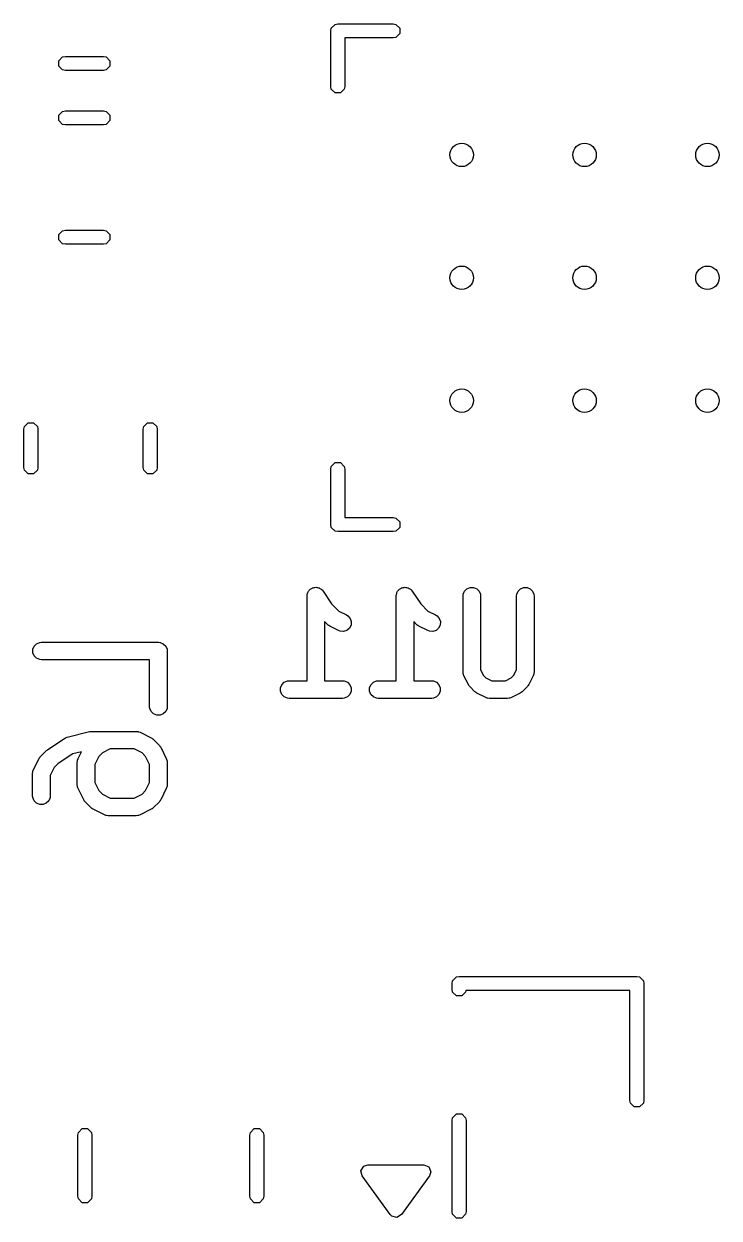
# Model space of a CAD drawing. Header units: inches. Extents: x -2.1 to 1.78, y 0.53 to 2.74.
# Drawn here: x -1.1494 to -0.9155, y 1.8849 to 2.2867 of the extents above; entities that cross this region are included whole.
import ezdxf

# ---------------------------------------------------------------- set-up
doc = ezdxf.new("R2010")
doc.units = ezdxf.units.IN
doc.header["$MEASUREMENT"] = 0
doc.layers.add('BLACK', color=250, linetype='CONTINUOUS')

msp = doc.modelspace()

# ---------------------------------------------------------------- linework, layer by layer
at = {"layer": 'BLACK', "linetype": 'CONTINUOUS'}
for p, q in [((-1.04604, 2.28525), (-1.04476, 2.28653)), ((-1.04476, 2.28653), (-1.04386, 2.28671)), ((-1.04386, 2.28671), (-1.02516, 2.28671)), ((-1.02516, 2.28671), (-1.02425, 2.28653)), ((-1.02425, 2.28653), (-1.02298, 2.28525)), ((-1.04622, 2.28435), (-1.04604, 2.28525)), ((-1.04622, 2.26565), (-1.04622, 2.28435)), ((-1.02298, 2.28345), (-1.02425, 2.28217)), ((-1.02298, 2.28525), (-1.02298, 2.28345)), ((-1.02516, 2.28199), (-1.0415, 2.28199)), ((-1.0415, 2.28199), (-1.0415, 2.26565)), ((-1.02425, 2.28217), (-1.02516, 2.28199)), ((-1.13769, 2.27433), (-1.13641, 2.27561)), ((-1.13641, 2.27561), (-1.1355, 2.27579)), ((-1.1355, 2.27579), (-1.12269, 2.27579)), ((-1.12269, 2.27579), (-1.12178, 2.27561)), ((-1.12178, 2.27561), (-1.1205, 2.27433)), ((-1.13769, 2.27252), (-1.13769, 2.27433)), ((-1.13641, 2.27124), (-1.13769, 2.27252)), ((-1.1355, 2.27106), (-1.13641, 2.27124)), ((-1.12269, 2.27106), (-1.1355, 2.27106)), ((-1.12178, 2.27124), (-1.12269, 2.27106)), ((-1.1205, 2.27252), (-1.12178, 2.27124)), ((-1.1205, 2.27433), (-1.1205, 2.27252)), ((-1.04604, 2.26475), (-1.04622, 2.26565)), ((-1.04476, 2.26347), (-1.04604, 2.26475)), ((-1.04295, 2.26347), (-1.04476, 2.26347)), ((-1.04168, 2.26475), (-1.04295, 2.26347)), ((-1.0415, 2.26565), (-1.04168, 2.26475)), ((-1.13769, 2.25598), (-1.13641, 2.25726)), ((-1.13769, 2.25417), (-1.13769, 2.25598)), ((-1.13641, 2.25726), (-1.1355, 2.25744)), ((-1.1355, 2.25744), (-1.12269, 2.25744)), ((-1.12269, 2.25744), (-1.12178, 2.25726)), ((-1.12178, 2.25726), (-1.1205, 2.25598)), ((-1.1205, 2.25598), (-1.1205, 2.25417)), ((-1.13641, 2.2529), (-1.13769, 2.25417)), ((-1.1355, 2.25272), (-1.13641, 2.2529)), ((-1.12269, 2.25272), (-1.1355, 2.25272)), ((-1.12178, 2.2529), (-1.12269, 2.25272)), ((-1.1205, 2.25417), (-1.12178, 2.2529)), ((-1.13769, 2.21583), (-1.13641, 2.2171)), ((-1.13769, 2.21402), (-1.13769, 2.21583)), ((-1.13641, 2.2171), (-1.1355, 2.21728)), ((-1.1355, 2.21728), (-1.12269, 2.21728)), ((-1.12269, 2.21728), (-1.12178, 2.2171)), ((-1.12178, 2.2171), (-1.1205, 2.21583)), ((-1.1205, 2.21583), (-1.1205, 2.21402)), ((-1.13641, 2.21274), (-1.13769, 2.21402)), ((-1.1355, 2.21256), (-1.13641, 2.21274)), ((-1.12269, 2.21256), (-1.1355, 2.21256)), ((-1.12178, 2.21274), (-1.12269, 2.21256)), ((-1.1205, 2.21402), (-1.12178, 2.21274)), ((-1.14945, 2.15031), (-1.14927, 2.15121)), ((-1.14945, 2.13749), (-1.14945, 2.15031)), ((-1.14927, 2.15121), (-1.14799, 2.15249)), ((-1.14799, 2.15249), (-1.14618, 2.15249)), ((-1.14618, 2.15249), (-1.1449, 2.15121)), ((-1.1449, 2.15121), (-1.14472, 2.15031)), ((-1.14472, 2.15031), (-1.14472, 2.13749)), ((-1.10929, 2.15031), (-1.10911, 2.15121)), ((-1.10929, 2.13749), (-1.10929, 2.15031)), ((-1.10911, 2.15121), (-1.10783, 2.15249)), ((-1.10783, 2.15249), (-1.10603, 2.15249)), ((-1.10603, 2.15249), (-1.10475, 2.15121)), ((-1.10475, 2.15121), (-1.10457, 2.15031)), ((-1.10457, 2.15031), (-1.10457, 2.13749)), ((-1.04604, 2.13781), (-1.04476, 2.13909)), ((-1.04476, 2.13909), (-1.04295, 2.13909)), ((-1.04295, 2.13909), (-1.04168, 2.13781)), ((-1.14927, 2.13659), (-1.14945, 2.13749)), ((-1.14799, 2.13531), (-1.14927, 2.13659)), ((-1.14618, 2.13531), (-1.14799, 2.13531)), ((-1.1449, 2.13659), (-1.14618, 2.13531)), ((-1.14472, 2.13749), (-1.1449, 2.13659)), ((-1.10911, 2.13659), (-1.10929, 2.13749)), ((-1.10783, 2.13531), (-1.10911, 2.13659)), ((-1.10603, 2.13531), (-1.10783, 2.13531)), ((-1.10475, 2.13659), (-1.10603, 2.13531)), ((-1.10457, 2.13749), (-1.10475, 2.13659)), ((-1.04622, 2.13691), (-1.04604, 2.13781)), ((-1.04622, 2.11821), (-1.04622, 2.13691)), ((-1.04168, 2.13781), (-1.0415, 2.13691)), ((-1.0415, 2.13691), (-1.0415, 2.12057)), ((-1.04604, 2.1173), (-1.04622, 2.11821)), ((-1.0415, 2.12057), (-1.02516, 2.12057)), ((-1.02516, 2.12057), (-1.02425, 2.12039)), ((-1.02425, 2.12039), (-1.02298, 2.11911)), ((-1.02298, 2.11911), (-1.02298, 2.1173)), ((-1.04476, 2.11603), (-1.04604, 2.1173)), ((-1.04386, 2.11585), (-1.04476, 2.11603)), ((-1.02516, 2.11585), (-1.04386, 2.11585)), ((-1.02425, 2.11603), (-1.02516, 2.11585)), ((-1.02298, 2.1173), (-1.02425, 2.11603)), ((-1.05417, 2.09421), (-1.05412, 2.09478)), ((-1.05417, 2.0942), (-1.05417, 2.09421)), ((-1.05417, 2.06566), (-1.05417, 2.0942)), ((-1.05417, 2.0942), (-1.05417, 2.0942)), ((-1.05417, 2.0942), (-1.05417, 2.0942)), ((-1.05412, 2.09478), (-1.054, 2.09505)), ((-1.054, 2.09505), (-1.05395, 2.09533)), ((-1.05395, 2.09533), (-1.05379, 2.09557)), ((-1.05379, 2.09557), (-1.05368, 2.09584)), ((-1.05368, 2.09584), (-1.05347, 2.09605)), ((-1.05347, 2.09605), (-1.05331, 2.09629)), ((-1.05331, 2.09629), (-1.05307, 2.09645)), ((-1.05307, 2.09645), (-1.05286, 2.09666)), ((-1.05286, 2.09666), (-1.05259, 2.09677)), ((-1.05259, 2.09677), (-1.05235, 2.09693)), ((-1.05235, 2.09693), (-1.05206, 2.09699)), ((-1.05206, 2.09699), (-1.0518, 2.0971)), ((-1.0518, 2.0971), (-1.0515, 2.0971)), ((-1.0515, 2.0971), (-1.05122, 2.09715)), ((-1.05122, 2.09715), (-1.05093, 2.0971)), ((-1.05093, 2.0971), (-1.05064, 2.0971)), ((-1.05064, 2.0971), (-1.05037, 2.09699)), ((-1.05037, 2.09699), (-1.05009, 2.09693)), ((-1.05009, 2.09693), (-1.04985, 2.09677)), ((-1.04985, 2.09677), (-1.04958, 2.09666)), ((-1.04958, 2.09666), (-1.04937, 2.09645)), ((-1.04937, 2.09645), (-1.04913, 2.09629)), ((-1.04913, 2.09629), (-1.04877, 2.09584)), ((-1.04877, 2.09584), (-1.04877, 2.09584)), ((-1.04877, 2.09584), (-1.04877, 2.09584)), ((-1.04877, 2.09584), (-1.04876, 2.09584)), ((-1.04876, 2.09584), (-1.04593, 2.09158)), ((-1.02418, 2.09421), (-1.02412, 2.09478)), ((-1.02418, 2.0942), (-1.02418, 2.09421)), ((-1.02418, 2.06566), (-1.02418, 2.0942)), ((-1.02418, 2.0942), (-1.02418, 2.0942)), ((-1.02418, 2.0942), (-1.02418, 2.0942)), ((-1.02412, 2.09478), (-1.02401, 2.09505)), ((-1.02401, 2.09505), (-1.02395, 2.09533)), ((-1.02395, 2.09533), (-1.02379, 2.09557)), ((-1.02379, 2.09557), (-1.02368, 2.09584)), ((-1.02368, 2.09584), (-1.02347, 2.09605)), ((-1.02347, 2.09605), (-1.02331, 2.09629)), ((-1.02331, 2.09629), (-1.02307, 2.09645)), ((-1.02307, 2.09645), (-1.02286, 2.09666)), ((-1.02286, 2.09666), (-1.02259, 2.09677)), ((-1.02259, 2.09677), (-1.02235, 2.09693)), ((-1.02235, 2.09693), (-1.02207, 2.09699)), ((-1.02207, 2.09699), (-1.0218, 2.0971)), ((-1.0218, 2.0971), (-1.02151, 2.0971)), ((-1.02151, 2.0971), (-1.02122, 2.09715)), ((-1.02122, 2.09715), (-1.02094, 2.0971)), ((-1.02094, 2.0971), (-1.02065, 2.0971)), ((-1.02065, 2.0971), (-1.02038, 2.09699)), ((-1.02038, 2.09699), (-1.02009, 2.09693)), ((-1.02009, 2.09693), (-1.01985, 2.09677)), ((-1.01985, 2.09677), (-1.01958, 2.09666)), ((-1.01958, 2.09666), (-1.01938, 2.09645)), ((-1.01938, 2.09645), (-1.01913, 2.09629)), ((-1.01913, 2.09629), (-1.01877, 2.09584)), ((-1.01877, 2.09584), (-1.01877, 2.09584)), ((-1.01877, 2.09584), (-1.01877, 2.09584)), ((-1.01877, 2.09584), (-1.01877, 2.09584)), ((-1.01877, 2.09584), (-1.01593, 2.09158)), ((-1.00168, 2.0942), (-1.00162, 2.09478)), ((-1.00168, 2.0687), (-1.00168, 2.0942)), ((-1.00162, 2.09478), (-1.00118, 2.09584)), ((-1.00118, 2.09584), (-1.00037, 2.09666)), ((-1.00037, 2.09666), (-0.9993, 2.0971)), ((-0.9993, 2.0971), (-0.99815, 2.0971)), ((-0.99815, 2.0971), (-0.99709, 2.09666)), ((-0.99709, 2.09666), (-0.99627, 2.09584)), ((-0.99627, 2.09584), (-0.99583, 2.09478)), ((-0.99583, 2.09478), (-0.99577, 2.0942)), ((-0.99577, 2.0942), (-0.99577, 2.0694)), ((-0.98368, 2.0942), (-0.98363, 2.09478)), ((-0.98368, 2.0694), (-0.98368, 2.0942)), ((-0.98363, 2.09478), (-0.98318, 2.09584)), ((-0.98318, 2.09584), (-0.98237, 2.09666)), ((-0.98237, 2.09666), (-0.98131, 2.0971)), ((-0.98131, 2.0971), (-0.98015, 2.0971)), ((-0.98015, 2.0971), (-0.97909, 2.09666)), ((-0.97909, 2.09666), (-0.97827, 2.09584)), ((-0.97827, 2.09584), (-0.97783, 2.09478)), ((-0.97783, 2.09478), (-0.97778, 2.0942)), ((-0.97778, 2.0942), (-0.97778, 2.0687)), ((-1.04593, 2.09158), (-1.04347, 2.08913)), ((-1.01593, 2.09158), (-1.01348, 2.08913)), ((-1.04347, 2.08913), (-1.0409, 2.08784)), ((-1.0409, 2.08784), (-1.04041, 2.08753)), ((-1.04041, 2.08753), (-1.03966, 2.08666)), ((-1.03966, 2.08666), (-1.03929, 2.08557)), ((-1.01348, 2.08913), (-1.0109, 2.08784)), ((-1.0109, 2.08784), (-1.01041, 2.08753)), ((-1.01041, 2.08753), (-1.00966, 2.08666)), ((-1.00966, 2.08666), (-1.0093, 2.08557)), ((-1.04731, 2.08461), (-1.04827, 2.08557)), ((-1.04827, 2.08557), (-1.04827, 2.06566)), ((-1.04708, 2.08443), (-1.04731, 2.08461)), ((-1.04703, 2.08437), (-1.04708, 2.08443)), ((-1.04694, 2.08431), (-1.04703, 2.08437)), ((-1.04686, 2.08425), (-1.04694, 2.08431)), ((-1.04679, 2.08422), (-1.04686, 2.08425)), ((-1.04654, 2.08406), (-1.04679, 2.08422)), ((-1.04354, 2.08256), (-1.04654, 2.08406)), ((-1.043, 2.08235), (-1.04354, 2.08256)), ((-1.04185, 2.08227), (-1.043, 2.08235)), ((-1.04076, 2.08264), (-1.04185, 2.08227)), ((-1.03989, 2.08339), (-1.04076, 2.08264)), ((-1.03937, 2.08442), (-1.03989, 2.08339)), ((-1.03929, 2.08557), (-1.03937, 2.08442)), ((-1.01731, 2.08461), (-1.01827, 2.08557)), ((-1.01827, 2.08557), (-1.01827, 2.06566)), ((-1.01709, 2.08443), (-1.01731, 2.08461)), ((-1.01704, 2.08437), (-1.01709, 2.08443)), ((-1.01695, 2.08431), (-1.01704, 2.08437)), ((-1.01687, 2.08425), (-1.01695, 2.08431)), ((-1.01679, 2.08422), (-1.01687, 2.08425)), ((-1.01655, 2.08406), (-1.01679, 2.08422)), ((-1.01355, 2.08256), (-1.01655, 2.08406)), ((-1.01301, 2.08235), (-1.01355, 2.08256)), ((-1.01186, 2.08227), (-1.01301, 2.08235)), ((-1.01076, 2.08264), (-1.01186, 2.08227)), ((-1.00989, 2.08339), (-1.01076, 2.08264)), ((-1.00938, 2.08442), (-1.00989, 2.08339)), ((-1.0093, 2.08557), (-1.00938, 2.08442)), ((-1.14601, 2.07734), (-1.14519, 2.07816)), ((-1.14519, 2.07816), (-1.14413, 2.0786)), ((-1.14413, 2.0786), (-1.14355, 2.07866)), ((-1.14355, 2.07866), (-1.10418, 2.07866)), ((-1.10418, 2.07866), (-1.1036, 2.0786)), ((-1.1036, 2.0786), (-1.10254, 2.07816)), ((-1.10254, 2.07816), (-1.10173, 2.07734)), ((-1.14645, 2.07628), (-1.14601, 2.07734)), ((-1.14645, 2.07513), (-1.14645, 2.07628)), ((-1.14601, 2.07406), (-1.14645, 2.07513)), ((-1.14519, 2.07325), (-1.14601, 2.07406)), ((-1.10173, 2.07734), (-1.10128, 2.07628)), ((-1.10128, 2.07628), (-1.10123, 2.0757)), ((-1.10123, 2.0757), (-1.10123, 2.05696)), ((-1.14413, 2.07281), (-1.14519, 2.07325)), ((-1.14355, 2.07275), (-1.14413, 2.07281)), ((-1.10713, 2.07275), (-1.14355, 2.07275)), ((-1.10713, 2.05696), (-1.10713, 2.07275)), ((-1.06186, 2.06516), (-1.0608, 2.0656)), ((-1.0608, 2.0656), (-1.06022, 2.06566)), ((-1.06022, 2.06566), (-1.05417, 2.06566)), ((-1.04827, 2.06566), (-1.04222, 2.06566)), ((-1.04222, 2.06566), (-1.04165, 2.0656)), ((-1.04165, 2.0656), (-1.04058, 2.06516)), ((-1.03186, 2.06516), (-1.0308, 2.0656)), ((-1.0308, 2.0656), (-1.03022, 2.06566)), ((-1.03022, 2.06566), (-1.02418, 2.06566)), ((-1.01827, 2.06566), (-1.01223, 2.06566)), ((-1.01223, 2.06566), (-1.01165, 2.0656)), ((-1.01165, 2.0656), (-1.01058, 2.06516)), ((-1.00162, 2.06813), (-1.00168, 2.0687)), ((-1.00158, 2.06803), (-1.00162, 2.06813)), ((-1.00157, 2.06792), (-1.00158, 2.06803)), ((-1.00137, 2.06738), (-1.00157, 2.06792)), ((-0.99987, 2.06438), (-1.00137, 2.06738)), ((-0.99577, 2.0694), (-0.9948, 2.06745)), ((-0.9948, 2.06745), (-0.99398, 2.06663)), ((-0.99398, 2.06663), (-0.99203, 2.06566)), ((-0.99203, 2.06566), (-0.98743, 2.06566)), ((-0.98743, 2.06566), (-0.98548, 2.06663)), ((-0.98548, 2.06663), (-0.98466, 2.06745)), ((-0.98466, 2.06745), (-0.98368, 2.0694)), ((-0.97809, 2.06738), (-0.97959, 2.06438)), ((-0.97788, 2.06792), (-0.97809, 2.06738)), ((-0.97787, 2.06803), (-0.97788, 2.06792)), ((-0.97783, 2.06813), (-0.97787, 2.06803)), ((-0.97778, 2.0687), (-0.97783, 2.06813)), ((-1.06312, 2.06328), (-1.06267, 2.06435)), ((-1.06312, 2.06213), (-1.06312, 2.06328)), ((-1.06267, 2.06106), (-1.06312, 2.06213)), ((-1.06267, 2.06435), (-1.06186, 2.06516)), ((-1.04058, 2.06516), (-1.03977, 2.06435)), ((-1.03977, 2.06435), (-1.03933, 2.06328)), ((-1.03933, 2.06213), (-1.03977, 2.06106)), ((-1.03933, 2.06328), (-1.03933, 2.06213)), ((-1.03312, 2.06328), (-1.03268, 2.06435)), ((-1.03312, 2.06213), (-1.03312, 2.06328)), ((-1.03268, 2.06106), (-1.03312, 2.06213)), ((-1.03268, 2.06435), (-1.03186, 2.06516)), ((-1.01058, 2.06516), (-1.00977, 2.06435)), ((-1.00977, 2.06435), (-1.00933, 2.06328)), ((-1.00933, 2.06213), (-1.00977, 2.06106)), ((-1.00933, 2.06328), (-1.00933, 2.06213)), ((-0.99971, 2.06414), (-0.99987, 2.06438)), ((-0.99968, 2.06406), (-0.99971, 2.06414)), ((-0.99962, 2.06398), (-0.99968, 2.06406)), ((-0.99956, 2.06389), (-0.99962, 2.06398)), ((-0.9995, 2.06384), (-0.99956, 2.06389)), ((-0.99932, 2.06362), (-0.9995, 2.06384)), ((-0.99782, 2.06212), (-0.99932, 2.06362)), ((-0.99759, 2.06193), (-0.99782, 2.06212)), ((-0.99754, 2.06187), (-0.99759, 2.06193)), ((-0.99745, 2.06182), (-0.99754, 2.06187)), ((-0.99737, 2.06175), (-0.99745, 2.06182)), ((-0.9973, 2.06172), (-0.99737, 2.06175)), ((-0.99705, 2.06156), (-0.9973, 2.06172)), ((-0.99405, 2.06006), (-0.99705, 2.06156)), ((-0.98241, 2.06156), (-0.98541, 2.06006)), ((-0.98216, 2.06172), (-0.98241, 2.06156)), ((-0.98209, 2.06175), (-0.98216, 2.06172)), ((-0.98201, 2.06182), (-0.98209, 2.06175)), ((-0.98192, 2.06187), (-0.98201, 2.06182)), ((-0.98187, 2.06193), (-0.98192, 2.06187)), ((-0.98164, 2.06212), (-0.98187, 2.06193)), ((-0.98014, 2.06362), (-0.98164, 2.06212)), ((-0.97996, 2.06384), (-0.98014, 2.06362)), ((-0.9799, 2.06389), (-0.97996, 2.06384)), ((-0.97984, 2.06398), (-0.9799, 2.06389)), ((-0.97977, 2.06406), (-0.97984, 2.06398)), ((-0.97974, 2.06414), (-0.97977, 2.06406)), ((-0.97959, 2.06438), (-0.97974, 2.06414)), ((-1.06186, 2.06025), (-1.06267, 2.06106)), ((-1.0608, 2.05981), (-1.06186, 2.06025)), ((-1.06022, 2.05975), (-1.0608, 2.05981)), ((-1.04222, 2.05975), (-1.06022, 2.05975)), ((-1.04165, 2.05981), (-1.04222, 2.05975)), ((-1.04058, 2.06025), (-1.04165, 2.05981)), ((-1.03977, 2.06106), (-1.04058, 2.06025)), ((-1.03186, 2.06025), (-1.03268, 2.06106)), ((-1.0308, 2.05981), (-1.03186, 2.06025)), ((-1.03022, 2.05975), (-1.0308, 2.05981)), ((-1.01223, 2.05975), (-1.03022, 2.05975)), ((-1.01165, 2.05981), (-1.01223, 2.05975)), ((-1.01058, 2.06025), (-1.01165, 2.05981)), ((-1.00977, 2.06106), (-1.01058, 2.06025)), ((-0.99351, 2.05986), (-0.99405, 2.06006)), ((-0.9934, 2.05985), (-0.99351, 2.05986)), ((-0.9933, 2.05981), (-0.9934, 2.05985)), ((-0.99273, 2.05975), (-0.9933, 2.05981)), ((-0.98673, 2.05975), (-0.99273, 2.05975)), ((-0.98615, 2.05981), (-0.98673, 2.05975)), ((-0.98605, 2.05985), (-0.98615, 2.05981)), ((-0.98595, 2.05986), (-0.98605, 2.05985)), ((-0.98541, 2.06006), (-0.98595, 2.05986)), ((-1.10708, 2.05638), (-1.10713, 2.05696)), ((-1.10664, 2.05531), (-1.10708, 2.05638)), ((-1.10582, 2.0545), (-1.10664, 2.05531)), ((-1.10476, 2.05406), (-1.10582, 2.0545)), ((-1.1036, 2.05406), (-1.10476, 2.05406)), ((-1.10254, 2.0545), (-1.1036, 2.05406)), ((-1.10173, 2.05531), (-1.10254, 2.0545)), ((-1.10128, 2.05638), (-1.10173, 2.05531)), ((-1.10123, 2.05696), (-1.10128, 2.05638)), ((-1.14144, 2.04254), (-1.13581, 2.04629)), ((-1.13581, 2.04629), (-1.1355, 2.04646)), ((-1.1355, 2.04646), (-1.13544, 2.0465)), ((-1.13544, 2.0465), (-1.13537, 2.04653)), ((-1.13537, 2.04653), (-1.1353, 2.04656)), ((-1.1353, 2.04656), (-1.13523, 2.04658)), ((-1.13523, 2.04658), (-1.13489, 2.0467)), ((-1.13489, 2.0467), (-1.12739, 2.04857)), ((-1.12739, 2.04857), (-1.12729, 2.04859)), ((-1.12729, 2.04859), (-1.12725, 2.0486)), ((-1.12725, 2.0486), (-1.12704, 2.04862)), ((-1.12704, 2.04862), (-1.12682, 2.04866)), ((-1.12682, 2.04866), (-1.12678, 2.04865)), ((-1.12678, 2.04865), (-1.12668, 2.04866)), ((-1.12668, 2.04866), (-1.11168, 2.04866)), ((-1.11168, 2.04866), (-1.1111, 2.0486)), ((-1.1111, 2.0486), (-1.11101, 2.04856)), ((-1.11101, 2.04856), (-1.1109, 2.04855)), ((-1.1109, 2.04855), (-1.11036, 2.04835)), ((-1.11036, 2.04835), (-1.10661, 2.04647)), ((-1.10661, 2.04647), (-1.10636, 2.04632)), ((-1.10636, 2.04632), (-1.10629, 2.04629)), ((-1.10629, 2.04629), (-1.10621, 2.04622)), ((-1.10621, 2.04622), (-1.10612, 2.04616)), ((-1.10612, 2.04616), (-1.10607, 2.04611)), ((-1.10607, 2.04611), (-1.10584, 2.04592)), ((-1.10584, 2.04592), (-1.10397, 2.04405)), ((-1.14376, 2.0403), (-1.14189, 2.04217)), ((-1.14189, 2.04217), (-1.14166, 2.04236)), ((-1.14189, 2.04217), (-1.14189, 2.04217)), ((-1.14189, 2.04217), (-1.14189, 2.04217)), ((-1.14166, 2.04236), (-1.14144, 2.04254)), ((-1.14144, 2.04254), (-1.14144, 2.04254)), ((-1.14144, 2.04254), (-1.14144, 2.04254)), ((-1.13005, 2.04182), (-1.13296, 2.04109)), ((-1.13119, 2.03953), (-1.13005, 2.04182)), ((-1.12305, 2.04141), (-1.12425, 2.04021)), ((-1.12036, 2.04275), (-1.12305, 2.04141)), ((-1.11238, 2.04275), (-1.12036, 2.04275)), ((-1.10968, 2.04141), (-1.11238, 2.04275)), ((-1.10848, 2.04021), (-1.10968, 2.04141)), ((-1.10397, 2.04405), (-1.10378, 2.04382)), ((-1.10378, 2.04382), (-1.10372, 2.04377)), ((-1.10372, 2.04377), (-1.10367, 2.04368)), ((-1.10367, 2.04368), (-1.1036, 2.0436)), ((-1.1036, 2.0436), (-1.10357, 2.04353)), ((-1.10357, 2.04353), (-1.10341, 2.04328)), ((-1.10341, 2.04328), (-1.10154, 2.03953)), ((-1.14619, 2.03578), (-1.14432, 2.03953)), ((-1.14432, 2.03953), (-1.14416, 2.03978)), ((-1.14416, 2.03978), (-1.14413, 2.03985)), ((-1.14413, 2.03985), (-1.14406, 2.03993)), ((-1.14406, 2.03993), (-1.14401, 2.04002)), ((-1.14401, 2.04002), (-1.14395, 2.04007)), ((-1.14395, 2.04007), (-1.14376, 2.0403)), ((-1.13792, 2.03779), (-1.13925, 2.03646)), ((-1.13296, 2.04109), (-1.13792, 2.03779)), ((-1.13151, 2.03821), (-1.13145, 2.03878)), ((-1.13151, 2.03071), (-1.13151, 2.03821)), ((-1.13145, 2.03878), (-1.13141, 2.03888)), ((-1.13141, 2.03888), (-1.1314, 2.03899)), ((-1.1314, 2.03899), (-1.13119, 2.03953)), ((-1.12425, 2.04021), (-1.1256, 2.03751)), ((-1.1256, 2.03751), (-1.1256, 2.03141)), ((-1.10713, 2.03751), (-1.10848, 2.04021)), ((-1.10713, 2.03141), (-1.10713, 2.03751)), ((-1.10154, 2.03953), (-1.10133, 2.03899)), ((-1.10133, 2.03899), (-1.10132, 2.03888)), ((-1.10132, 2.03888), (-1.10128, 2.03878)), ((-1.10128, 2.03878), (-1.10123, 2.03821)), ((-1.10123, 2.03821), (-1.10123, 2.03071)), ((-1.1465, 2.03446), (-1.14645, 2.03503)), ((-1.1465, 2.02696), (-1.1465, 2.03446)), ((-1.14645, 2.03503), (-1.14641, 2.03513)), ((-1.14641, 2.03513), (-1.1464, 2.03524)), ((-1.1464, 2.03524), (-1.14619, 2.03578)), ((-1.13925, 2.03646), (-1.1406, 2.03376)), ((-1.1406, 2.03376), (-1.1406, 2.02696)), ((-1.13145, 2.03013), (-1.13151, 2.03071)), ((-1.13141, 2.03003), (-1.13145, 2.03013)), ((-1.1314, 2.02993), (-1.13141, 2.03003)), ((-1.13119, 2.02939), (-1.1314, 2.02993)), ((-1.12932, 2.02564), (-1.13119, 2.02939)), ((-1.1256, 2.03141), (-1.12425, 2.02871)), ((-1.10848, 2.02871), (-1.10713, 2.03141)), ((-1.10154, 2.02939), (-1.10341, 2.02564)), ((-1.10133, 2.02993), (-1.10154, 2.02939)), ((-1.10132, 2.03003), (-1.10133, 2.02993)), ((-1.10128, 2.03013), (-1.10132, 2.03003)), ((-1.10123, 2.03071), (-1.10128, 2.03013)), ((-1.14645, 2.02638), (-1.1465, 2.02696)), ((-1.14601, 2.02532), (-1.14645, 2.02638)), ((-1.14519, 2.0245), (-1.14601, 2.02532)), ((-1.1411, 2.02532), (-1.14191, 2.0245)), ((-1.14065, 2.02638), (-1.1411, 2.02532)), ((-1.1406, 2.02696), (-1.14065, 2.02638)), ((-1.12916, 2.02539), (-1.12932, 2.02564)), ((-1.12913, 2.02532), (-1.12916, 2.02539)), ((-1.12907, 2.02524), (-1.12913, 2.02532)), ((-1.12425, 2.02871), (-1.12305, 2.02751)), ((-1.12305, 2.02751), (-1.12036, 2.02616)), ((-1.12036, 2.02616), (-1.11238, 2.02616)), ((-1.11238, 2.02616), (-1.10968, 2.02751)), ((-1.10968, 2.02751), (-1.10848, 2.02871)), ((-1.1036, 2.02532), (-1.10367, 2.02524)), ((-1.10357, 2.02539), (-1.1036, 2.02532)), ((-1.10341, 2.02564), (-1.10357, 2.02539)), ((-1.14413, 2.02406), (-1.14519, 2.0245)), ((-1.14297, 2.02406), (-1.14413, 2.02406)), ((-1.14191, 2.0245), (-1.14297, 2.02406)), ((-1.12901, 2.02515), (-1.12907, 2.02524)), ((-1.12895, 2.0251), (-1.12901, 2.02515)), ((-1.12877, 2.02487), (-1.12895, 2.0251)), ((-1.12689, 2.023), (-1.12877, 2.02487)), ((-1.12666, 2.02281), (-1.12689, 2.023)), ((-1.12661, 2.02275), (-1.12666, 2.02281)), ((-1.12652, 2.0227), (-1.12661, 2.02275)), ((-1.12644, 2.02263), (-1.12652, 2.0227)), ((-1.12637, 2.0226), (-1.12644, 2.02263)), ((-1.12612, 2.02244), (-1.12637, 2.0226)), ((-1.12237, 2.02057), (-1.12612, 2.02244)), ((-1.10661, 2.02244), (-1.11036, 2.02057)), ((-1.10636, 2.0226), (-1.10661, 2.02244)), ((-1.10629, 2.02263), (-1.10636, 2.0226)), ((-1.10621, 2.0227), (-1.10629, 2.02263)), ((-1.10612, 2.02275), (-1.10621, 2.0227)), ((-1.10607, 2.02281), (-1.10612, 2.02275)), ((-1.10584, 2.023), (-1.10607, 2.02281)), ((-1.10397, 2.02487), (-1.10584, 2.023)), ((-1.10378, 2.0251), (-1.10397, 2.02487)), ((-1.10372, 2.02515), (-1.10378, 2.0251)), ((-1.10367, 2.02524), (-1.10372, 2.02515)), ((-1.12183, 2.02036), (-1.12237, 2.02057)), ((-1.12173, 2.02035), (-1.12183, 2.02036)), ((-1.12163, 2.02031), (-1.12173, 2.02035)), ((-1.12105, 2.02026), (-1.12163, 2.02031)), ((-1.11168, 2.02026), (-1.12105, 2.02026)), ((-1.1111, 2.02031), (-1.11168, 2.02026)), ((-1.11101, 2.02035), (-1.1111, 2.02031)), ((-1.1109, 2.02036), (-1.11101, 2.02035)), ((-1.11036, 2.02057), (-1.1109, 2.02036)), ((-1.00519, 1.96472), (-1.00392, 1.966)), ((-1.00392, 1.966), (-1.00301, 1.96618)), ((-1.00301, 1.96618), (-0.94317, 1.96618)), ((-0.94317, 1.96618), (-0.94227, 1.966)), ((-0.94227, 1.966), (-0.94099, 1.96472)), ((-1.00537, 1.96382), (-1.00519, 1.96472)), ((-1.00537, 1.96185), (-1.00537, 1.96382)), ((-1.00519, 1.96095), (-1.00537, 1.96185)), ((-1.00073, 1.96146), (-1.00083, 1.96095)), ((-0.94553, 1.96146), (-1.00073, 1.96146)), ((-0.94553, 1.92445), (-0.94553, 1.96146)), ((-0.94099, 1.96472), (-0.94081, 1.96382)), ((-0.94081, 1.96382), (-0.94081, 1.92445)), ((-1.00392, 1.95967), (-1.00519, 1.96095)), ((-1.00211, 1.95967), (-1.00392, 1.95967)), ((-1.00083, 1.96095), (-1.00211, 1.95967)), ((-0.94535, 1.92354), (-0.94553, 1.92445)), ((-0.94407, 1.92227), (-0.94535, 1.92354)), ((-0.94227, 1.92227), (-0.94407, 1.92227)), ((-0.94099, 1.92354), (-0.94227, 1.92227)), ((-0.94081, 1.92445), (-0.94099, 1.92354)), ((-1.00537, 1.91776), (-1.00519, 1.91866)), ((-1.00537, 1.88705), (-1.00537, 1.91776)), ((-1.00519, 1.91866), (-1.00392, 1.91994)), ((-1.00392, 1.91994), (-1.00211, 1.91994)), ((-1.00211, 1.91994), (-1.00083, 1.91866)), ((-1.00083, 1.91866), (-1.00065, 1.91776)), ((-1.00065, 1.91776), (-1.00065, 1.88705)), ((-1.1313, 1.91279), (-1.13112, 1.91369)), ((-1.13112, 1.91369), (-1.12984, 1.91497)), ((-1.12984, 1.91497), (-1.12803, 1.91497)), ((-1.12803, 1.91497), (-1.12675, 1.91369)), ((-1.12675, 1.91369), (-1.12657, 1.91279)), ((-1.07343, 1.91279), (-1.07325, 1.91369)), ((-1.07325, 1.91369), (-1.07197, 1.91497)), ((-1.07197, 1.91497), (-1.07016, 1.91497)), ((-1.07016, 1.91497), (-1.06888, 1.91369)), ((-1.06888, 1.91369), (-1.0687, 1.91279)), ((-1.1313, 1.89221), (-1.1313, 1.91279)), ((-1.12657, 1.91279), (-1.12657, 1.89221)), ((-1.07343, 1.89221), (-1.07343, 1.91279)), ((-1.0687, 1.91279), (-1.0687, 1.89221)), ((-1.03605, 1.9008), (-1.03511, 1.90234)), ((-1.03563, 1.89904), (-1.03605, 1.9008)), ((-1.03511, 1.90234), (-1.03372, 1.9028)), ((-1.03372, 1.9028), (-1.01482, 1.9028)), ((-1.01482, 1.9028), (-1.01315, 1.9021)), ((-1.01315, 1.9021), (-1.01246, 1.90043)), ((-1.02618, 1.88605), (-1.03563, 1.89904)), ((-1.01291, 1.89904), (-1.02236, 1.88605)), ((-1.01246, 1.90043), (-1.01291, 1.89904)), ((-1.13112, 1.89131), (-1.1313, 1.89221)), ((-1.12984, 1.89003), (-1.13112, 1.89131)), ((-1.12803, 1.89003), (-1.12984, 1.89003)), ((-1.12675, 1.89131), (-1.12803, 1.89003)), ((-1.12657, 1.89221), (-1.12675, 1.89131)), ((-1.07325, 1.89131), (-1.07343, 1.89221)), ((-1.07197, 1.89003), (-1.07325, 1.89131)), ((-1.07016, 1.89003), (-1.07197, 1.89003)), ((-1.06888, 1.89131), (-1.07016, 1.89003)), ((-1.0687, 1.89221), (-1.06888, 1.89131)), ((-1.02566, 1.88553), (-1.02618, 1.88605)), ((-1.0239, 1.88511), (-1.02566, 1.88553)), ((-1.02236, 1.88605), (-1.0239, 1.88511)), ((-1.00519, 1.88614), (-1.00537, 1.88705)), ((-1.00392, 1.88486), (-1.00519, 1.88614)), ((-1.00211, 1.88486), (-1.00392, 1.88486)), ((-1.00083, 1.88614), (-1.00211, 1.88486)), ((-1.00065, 1.88705), (-1.00083, 1.88614))]:
    msp.add_line(p, q, dxfattribs=at)
at = {"layer": 'BLACK'}
for centre in [(-1.00213, 2.24262), (-1.00213, 2.24262), (-0.96079, 2.24262), (-0.96079, 2.24262), (-0.91945, 2.24262), (-0.91945, 2.24262), (-1.00213, 2.20128), (-1.00213, 2.20128), (-0.96079, 2.20128), (-0.96079, 2.20128), (-0.91945, 2.20128), (-0.91945, 2.20128), (-1.00213, 2.15994), (-1.00213, 2.15994), (-0.96079, 2.15994), (-0.96079, 2.15994), (-0.91945, 2.15994), (-0.91945, 2.15994)]:
    msp.add_circle(centre, 0.00394, dxfattribs=at)

doc.saveas('drawing.dxf')
